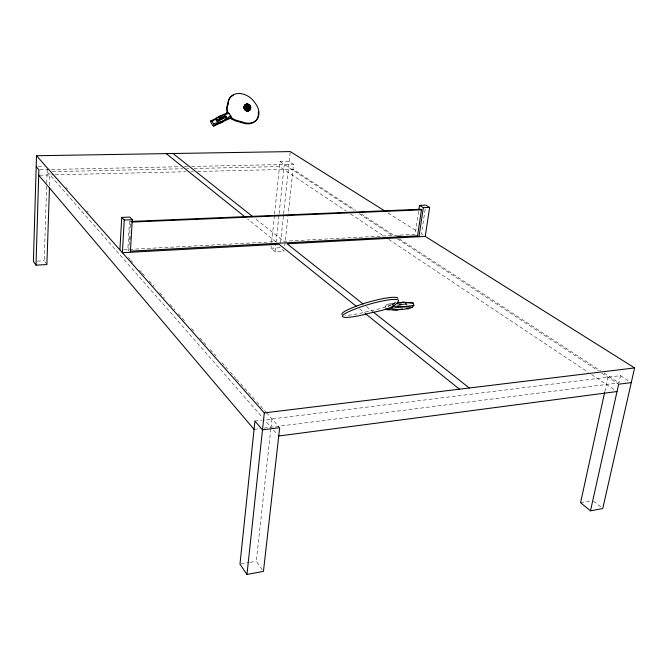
<?xml version="1.0" encoding="UTF-8"?>
<svg xmlns="http://www.w3.org/2000/svg" width="668" height="668" viewBox="0 0 668 668"><rect width="100%" height="100%" fill="white"/><g stroke="black" fill="none" stroke-linecap="round" stroke-linejoin="round"><path stroke-width="0.5" stroke-dasharray="3.34 2.5" d="M46.877 264.553L44.205 260.77L46.718 184.201M46.752 183.166L47.219 169.088M49.549 185.362L49.958 173.137M129.508 221.133L127.838 249.473L128.782 250.525L130.502 221.459L131.137 222.11M130.085 239.779L130.268 236.656M130.945 225.225L131.07 223.145M399.907 303.932L400.616 303.915M271.024 248.237L280.026 247.736L284.176 251.093L275.124 251.611L271.024 248.237L271.241 246.166M271.667 242.033L274.464 215.163M274.565 214.127L280.017 161.656L289.227 161.472L293.561 164.27L288.209 213.785M275.124 251.611L275.993 243.394M276.101 242.367L279.024 214.628M279.124 213.601L284.301 164.47M280.577 242.601L283.533 214.871M283.641 213.844L290.179 152.58M284.743 245.916L288.1 214.82M262.257 569.687L256.287 561.229L270.924 428.246M271.943 418.945L271.033 427.219L264.854 420.172M418.602 211.38L415.195 234.326L398.646 235.203M425.165 209.259L421.441 234L425.249 236.397M604.832 391.59L607.972 377.203M264.044 428.113L618.919 382.856L620.53 375.641L262.933 420.063M402.704 303.982L403.505 303.982M391.824 304.783L395.072 303.481M386.338 304.975L384.826 307.071L388.901 306.345M406.161 305.334L407.188 304.082L397.042 305.051L407.196 304.09M396.099 301.953C386.889 307.864 375.683 309.518 365.204 312.106A27.622 4.233 -15.6 0 1 345.256 315.313M401.184 303.907L401.819 304.015L401.059 304.408M395.339 303.005L390.162 303.506L386.346 304.992L391.156 305.126M400.733 303.965L398.996 304.182M240.989 563.992L249.147 562.514M250.166 562.331L256.287 561.229M580.567 502.678L590.729 500.841M390.154 303.497L392.467 304.124L394.487 303.765M254.057 429.382L260.044 428.622M392.392 304.775L393.285 304.399M254.925 421.057L261.931 420.189M37.333 261.146L44.205 260.77M123.872 249.682L275.842 241.674L247.527 218.929M397.619 235.253L283.85 241.248L254.391 217.935M39.729 175.183L54.058 174.849M55.093 174.824L186.063 171.734M191.265 171.618L193.344 171.567M197.503 171.467L293.027 169.221L355.768 210.345M39.896 169.73L180.201 166.716M184.368 166.624L187.491 166.557M191.649 166.466L293.561 164.27M52.338 171.668L182.598 168.753M186.764 168.662L188.844 168.62M194.054 168.503L279.508 166.591L346.216 211.055M38.21 166.582L44.272 166.457M397.911 305.443L400.817 305.635M387.991 212.983L417.041 231.237M620.53 375.641L629.623 381.528M360.996 213.777L394.112 235.478M399.339 238.91L600.624 370.865M604.106 373.145L618.919 382.856M280.017 161.656L353.906 210.22M359.125 213.651L392.191 235.378M397.41 238.81L598.403 370.915M601.885 373.203L618.643 384.217M350.558 213.944L384.376 236.489M388.709 239.378L588.174 372.318M591.648 374.631L615.378 390.446M366.365 306.554L372.894 311.731M359.534 308.908L364.411 312.833M593.526 501.1L601.217 507.313M66.023 187.441L67.41 189.002M86.823 210.829L88.209 212.382M128.423 257.597L129.809 259.151M130.502 259.935L133.976 263.827M139.52 270.064L141.599 272.402M142.292 273.187L144.371 275.525M149.223 280.977L154.083 286.438M159.627 292.667L164.478 298.128M170.023 304.366L174.882 309.818M178.348 313.718L184.585 320.732M191.516 328.531L194.989 332.422M199.841 337.883L207.464 346.458M210.236 349.573L215.789 355.81M222.026 362.824L227.571 369.062M230.343 372.176L235.896 378.414M236.589 379.19L240.054 383.09M240.747 383.866L255.994 401.017M256.696 401.802L265.705 411.931M266.398 412.707L279.04 426.919M47.127 171.785L262.106 417.032M273.604 430.15L277.454 434.542M392.467 304.124L393.051 306.178"/><path stroke-width="1" d="M385.352 211.322L290.279 151.594L36.506 155.744L33.4 261.363L35.997 265.171L46.877 264.553L49.474 187.449M35.997 265.171L38.878 169.756L36.189 166.616M119.914 249.89L121.743 217.409L129.742 217.083L132.306 219.705L130.36 252.262M121.743 217.409L124.265 220.039L122.394 252.696L279.065 244.263L356.278 306.303M246.968 574.43L239.971 564.176L254.925 421.057L262.482 429.85L279.683 427.645L263.451 571.382L246.968 574.43L264.303 412.882L36.506 155.744M418.903 209.385L419.496 205.393L425.783 205.134L429.649 207.397L425.249 236.397L634.6 367.926L602.753 508.557L590.479 510.828L580.567 502.678L604.607 392.609M419.496 205.393L423.337 207.656L418.986 236.731L417.55 235.821L421.424 209.827L420.489 209.268L131.538 221.417M590.479 510.828L618.643 384.217L631.277 382.597M228.414 103.315L227.103 105.669L226.527 108.984L227.329 113.335L227.863 112.667L227.062 108.308L228.364 102.505A16.308 12.149 40.1 0 1 239.102 93.478A16.308 12.149 40.1 0 1 255.034 102.914A16.308 12.149 40.2 0 1 257.322 118.862A16.308 12.149 40.2 0 1 242.334 122.002L235.47 120.056L231.763 118.119L230.093 115.781M387.407 309.276L385.411 309.117L387.707 309.752L391.531 308.282L393.051 306.178L412.315 307.305L413.868 305.418L413.191 303.08L410.962 302.637L402.595 302.328L397.418 302.829M210.378 121.376L219.805 116.182L227.863 112.667L229.049 113.385L219.805 116.182L212.14 121.376L214.37 125.325L213.752 126.102L212.608 125.317L210.378 121.376L213.109 120.165M226.769 112.558L227.304 111.882M213.752 126.102L230.669 118.011L231.203 117.334L230.727 115.723L229.049 113.385M258.265 111.873A16.291 12.149 40.2 0 1 241.791 122.67L234.927 120.724L231.228 118.787L231.763 118.119M240.948 122.227L241.49 121.568M406.161 302.946L405.301 302.955M230.727 115.723L223.17 120.891L214.37 125.325M223.605 121.3L221.935 122.453L216.332 124.164M250.308 106.045L250.383 106.003A3.423 3.39 78.3 0 0 244.513 105.711A3.423 3.39 78.3 0 0 247.218 110.988A3.423 3.39 78.3 0 0 250.383 106.003L244.722 108.942M406.428 302.963L405.017 303.013M231.203 117.334L223.17 120.883L213.835 123.747M387.707 309.752L396.366 309.96L408.54 308.733L412.315 307.305M396.516 303.406L402.595 302.328L410.962 302.646M402.336 308.958L396.366 309.96L392.383 309.651M413.868 305.418L391.531 308.282M278.74 436.012L617.015 391.531M264.303 412.882L634.6 367.926M397.978 236.221L400.074 236.113M130.435 251.151L417.55 235.821M425.249 236.397L287.106 243.828L363.091 303.965M124.265 220.039L132.306 219.705M423.337 207.656L429.649 207.397M132.172 222.06L421.424 209.827M402.595 302.328L413.191 303.08M406.319 308.29L408.54 308.733M210.996 120.582L212.148 121.376M172.995 153.515L252.754 216.641M373.713 312.373L469.262 387.999M166.248 153.623L245.098 216.975M365.221 313.484L459.45 389.194M248.855 110.512L245.807 104.525L246.191 105.452M38.719 175.208L254.057 429.382M230.669 118.011L231.228 118.787M227.888 103.991L227.838 103.189A16.291 12.141 40.1 0 1 233.324 95.198M249.999 109.535A3.423 2.881 63.8 0 1 246.175 110.404A3.423 2.881 63.8 0 1 244.53 106.095A3.423 2.881 63.8 0 1 248.07 104.475A3.423 2.998 63.6 0 1 250.358 108.742A3.423 2.998 63.6 0 1 246.601 110.688M248.797 104.893A3.423 2.881 63.8 0 1 249.924 106.237M250.241 107.072A3.423 2.881 63.8 0 1 250.275 108.775M249.924 108.959A3.423 2.313 63.2 0 1 247.026 110.479A3.423 2.313 63.2 0 1 244.814 106.17A3.423 2.313 63.2 0 1 247.719 104.659M249.431 109.828A3.423 1.595 63 0 1 247.294 110.095A3.423 1.595 63 0 1 245.281 106.179A3.423 1.595 63 0 1 246.726 104.567M249.064 110.02A3.423 0.768 62.9 0 1 246.901 108.325A3.423 0.768 62.9 0 1 246.041 104.534M245.582 105.16A3.423 0.994 62.8 0 1 248.045 106.721A3.423 0.994 62.8 0 1 248.655 110.621M245.139 106.003A3.423 1.795 62.9 0 1 247.202 104.701A3.423 1.795 62.9 0 1 249.581 108.633A3.423 1.795 62.9 0 1 247.928 110.612M244.713 106.22A3.423 2.48 63 0 1 247.828 104.609A3.423 2.48 63 0 1 250.041 108.909A3.423 2.48 63 0 1 246.918 110.521M244.388 106.387A3.423 2.998 63.6 0 1 248.154 104.433M245.857 110.278A3.423 2.998 63.6 0 1 244.404 108.107M341.999 314.511A27.622 4.233 -15.6 0 1 353.973 307.121A27.672 4.25 -15.6 0 1 381.77 298.863A27.672 4.25 -15.6 0 1 397.903 298.279M216.031 119.672C216.657 120.073 219.329 121.025 216.849 121.526L217.559 120.616L215.722 119.731A0.843 0.635 39.2 0 1 215.839 119.38L216.958 119.422L216.031 119.672M219.321 119.405C221.876 121.952 219.062 116.165 219.321 119.405M221.208 117.91C221.893 120.407 223.062 117.284 221.208 117.91M219.029 120.182C217.684 121.326 217.952 117.66 219.029 120.182M224.632 116.282C225.283 118.67 226.444 115.639 224.632 116.282M219.321 120.257C218.144 123.588 216.833 116.366 219.321 120.257M220.924 117.777L221.743 119.154L222.895 118.829L221.1 116.766L221.584 117.443A0.893 0.676 39.4 0 0 221.058 117.568L220.924 117.777M224.356 116.148C224.081 118.011 226.302 116.908 226.126 117.727C224.665 119.129 228.665 116.407 225.016 115.823A0.877 0.66 39.5 0 0 224.49 115.94L224.356 116.148M223.095 116.75L223.822 118.386L223.446 116.75L224.916 117.869L223.872 116.533L223.095 116.75M219.647 119.413C219.981 120.841 220.857 118.453 219.647 119.413M397.66 302.662C389.394 310.536 376.41 311.029 365.78 314.152A27.63 4.183 -15.6 0 1 343.11 316.983A27.63 4.183 -15.6 0 1 354.574 309.259A27.689 4.2 -15.6 0 1 385.611 300.4A27.689 4.2 -15.6 0 1 397.928 301.719L397.66 302.662M221.467 119.505L219.672 117.434L221.467 119.505M223.471 118.553L222.118 117.1L223.471 118.553M221.993 116.449L221.993 116.449M244.196 106.488A3.423 3.307 66.6 0 0 248.12 110.896A3.423 3.307 66.6 0 0 249.807 105.31A3.423 3.248 65.9 0 0 244.229 106.479A3.423 3.248 65.9 0 0 248.137 110.896A3.423 3.248 65.9 0 0 249.74 105.327A3.423 3.307 66.6 0 0 244.196 106.488"/></g></svg>
